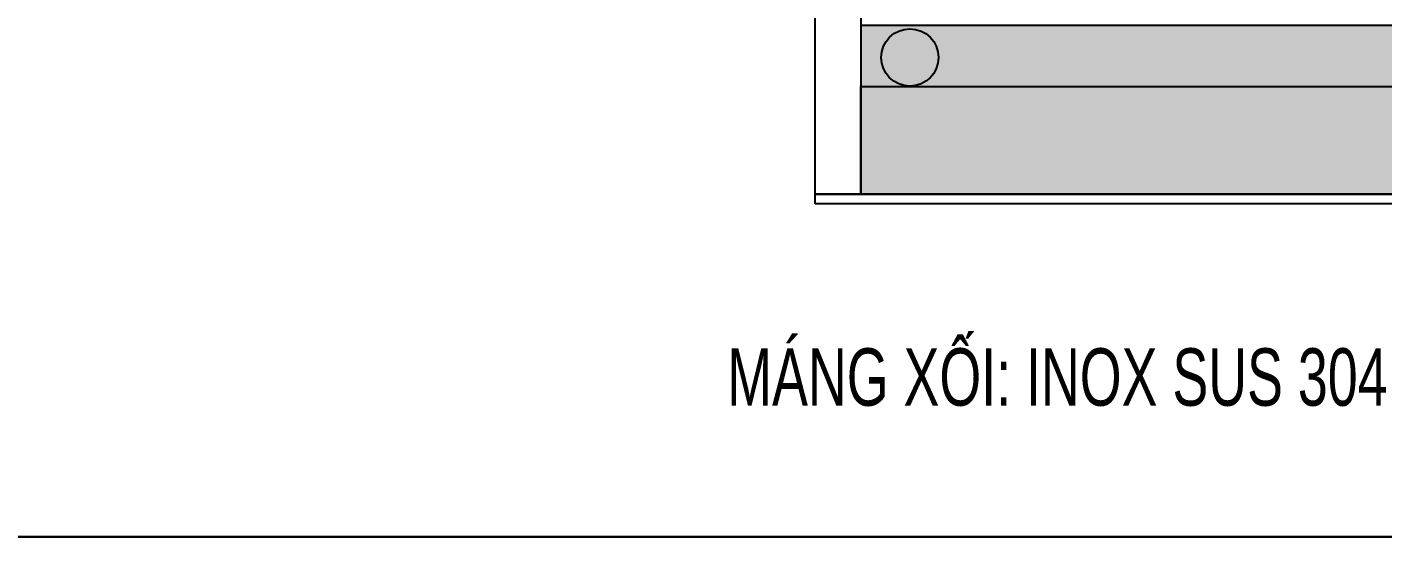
# Model space of a CAD drawing. Header units: inches. Extents: x 315041 to 662841, y -45540 to -35018.
# Drawn here: x 331524.3 to 331595.1, y -35994.6 to -35968 of the extents above; entities that cross this region are included whole.
import ezdxf

# ---------------------------------------------------------------- set-up
doc = ezdxf.new("R2010")
doc.units = ezdxf.units.IN
doc.header["$MEASUREMENT"] = 0
for name, color, linetype in [('3', 3, 'Continuous'), ('7', 7, 'Continuous'), ('flashing', 6, 'Continuous')]:
    doc.layers.add(name, color=color, linetype=linetype)
doc.styles.add('ST1H', font='vnshxh.shx', dxfattribs={"width": 0.7})

# ---------------------------------------------------------------- blocks, each defined once
blk = doc.blocks.new('A$C75D82031')
at = {"layer": '7', "color": 147, "linetype": 'Continuous'}
blk.add_lwpolyline([(12.331, 57.61), (581.669, 57.61), (581.669, 409.19), (12.331, 409.19)], close=True, dxfattribs=at)

msp = doc.modelspace()

# ---------------------------------------------------------------- hatches: boundary and pattern name
at = {"true_color": 0xe7eb14}
h = msp.add_hatch(color=2, dxfattribs=at)
edge = h.paths.add_edge_path()
edge.add_arc((331570.4124, -35969.5757), 1.499, 0, 360)
h = msp.add_hatch()
h.set_pattern_fill('ANSI33', color=94, scale=7.5, angle=135, style=0)
h.set_pattern_definition([(180, (7057.3095, 3085.302), (-3e-16, -1.875), []), (180, (7056.372, 3086.2395), (-3e-16, -1.875), [0.9375, -0.46875])])
h.paths.add_polyline_path([(331567.8434, -35971.093), (331567.8434, -35976.7101), (331892.7382, -35976.7101), (331884.7138, -35971.093)])
at = {"layer": 'flashing', "true_color": 0xfa051e}
h = msp.add_hatch(dxfattribs=at)
h.set_pattern_fill('DOTS', color=1, scale=10, angle=45, style=0)
h.set_pattern_definition([(45, (7057.3095, 3085.30204), (-0.2209708691, 0.6629126074), [0, -0.625])])
h.paths.add_polyline_path([(331884.7138, -35971.093), (331884.7138, -35679.5988), (331880.1587, -35679.5988), (331880.1726, -35967.9045)])
h.paths.add_polyline_path([(331567.8434, -35971.093), (331884.7138, -35971.093), (331880.1587, -35967.9044), (331567.8434, -35967.9045)])

# ---------------------------------------------------------------- linework, layer by layer
at = {"color": 8}
msp.add_lwpolyline([(331403.7734, -35643.0427), (331973.1113, -35643.0427), (331973.1113, -35994.6225), (331403.7734, -35994.6225)], close=True, dxfattribs=at)
at = {"color": 94}
msp.add_lwpolyline([(331567.8434, -35971.093), (331884.7138, -35971.093), (331892.7382, -35976.7101), (331567.8434, -35976.7101)], close=True, dxfattribs=at)
at = {"color": 2, "true_color": 0xe7eb14}
msp.add_circle((331570.4124, -35969.5757), 1.499, dxfattribs=at)
at = {"layer": 'flashing'}
for points in [[(331567.8434, -35942.2221), (331567.8434, -35976.7101), (331565.4688, -35976.7101), (331565.4688, -35942.2221)], [(331565.4688, -35977.2221), (331565.4688, -35976.7101), (331892.7382, -35976.7101), (331893.4697, -35977.2221)]]:
    msp.add_lwpolyline(points, close=True, dxfattribs=at)
at = {"layer": 'flashing', "color": 1, "true_color": 0xfa051e}
msp.add_lwpolyline([(331567.8434, -35971.093), (331884.7138, -35971.093), (331880.1587, -35967.9044), (331567.8434, -35967.9045)], close=True, dxfattribs=at)

# ---------------------------------------------------------------- block references
at = {"color": 1}
msp.add_blockref('A$C75D82031', (331391.4424, -36052.2326), dxfattribs=at)

# ---------------------------------------------------------------- next in the draw order: texts
at = {"layer": '3', "insert": (331624.2983, -35986.5486), "char_height": 3, "attachment_point": 6, "style": 'ST1H', "bg_fill": 2}
msp.add_mtext('\\A1;m¸ng xèi: inox sus 304, 2b-mê, dµy: 1.0 mm', dxfattribs=at)

doc.saveas('drawing.dxf')
